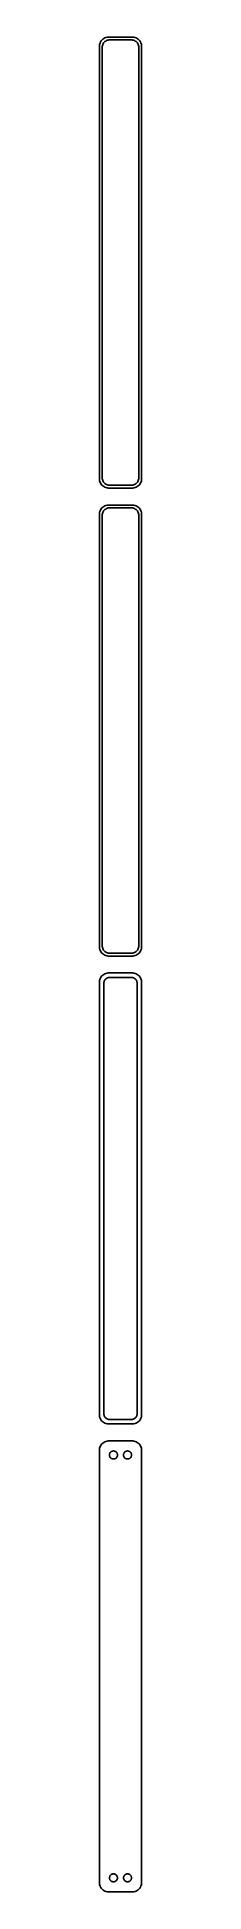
# Model space of a CAD drawing. Header units: metres. Extents: x -11 to 11, y 876 to 1863.
import ezdxf

# ---------------------------------------------------------------- set-up
doc = ezdxf.new("R2010")
doc.units = ezdxf.units.M

msp = doc.modelspace()

# ---------------------------------------------------------------- linework, layer by layer
for p, q in [((-11.2106, 1858.63), (-11.25, 1858)), ((-11.25, 1858), (-11.25, 1628)), ((-11.0929, 1859.24), (-11.2106, 1858.63)), ((-10.8989, 1859.84), (-11.0929, 1859.24)), ((-10.6315, 1860.41), (-10.8989, 1859.84)), ((-10.2951, 1860.94), (-10.6315, 1860.41)), ((-9.89484, 1861.42), (-10.2951, 1860.94)), ((-9.43712, 1861.85), (-9.89484, 1861.42)), ((-9.75, 1857.5), (-9.71844, 1858)), ((-9.75, 1628.5), (-9.75, 1857.5)), ((-9.71844, 1858), (-9.62433, 1858.49)), ((-9.62433, 1858.49), (-9.4691, 1858.97)), ((-9.4691, 1858.97), (-9.25522, 1859.43)), ((-8.92912, 1862.22), (-9.43712, 1861.85)), ((-9.25522, 1859.43), (-8.98605, 1859.85)), ((-8.98605, 1859.85), (-8.66586, 1860.24)), ((-8.37889, 1862.52), (-8.92912, 1862.22)), ((-8.66586, 1860.24), (-8.29968, 1860.58)), ((-7.79507, 1862.76), (-8.37889, 1862.52)), ((-8.29968, 1860.58), (-7.8933, 1860.88)), ((-7.8933, 1860.88), (-7.45311, 1861.12)), ((-7.1869, 1862.91), (-7.79507, 1862.76)), ((-7.45311, 1861.12), (-6.98605, 1861.3)), ((-6.56395, 1862.99), (-7.1869, 1862.91)), ((-6.98605, 1861.3), (-6.49951, 1861.43)), ((6.56395, 1862.99), (-6.56395, 1862.99)), ((-6.49951, 1861.43), (-6.00116, 1861.49)), ((-6.00116, 1861.49), (6.00116, 1861.49)), ((6.00116, 1861.49), (6.49951, 1861.43)), ((6.49951, 1861.43), (6.98605, 1861.3)), ((7.1869, 1862.91), (6.56395, 1862.99)), ((6.98605, 1861.3), (7.45311, 1861.12)), ((7.79507, 1862.76), (7.1869, 1862.91)), ((7.45311, 1861.12), (7.8933, 1860.88)), ((8.37889, 1862.52), (7.79507, 1862.76)), ((7.8933, 1860.88), (8.29968, 1860.58)), ((8.29968, 1860.58), (8.66586, 1860.24)), ((8.92912, 1862.22), (8.37889, 1862.52)), ((8.66586, 1860.24), (8.98605, 1859.85)), ((9.43712, 1861.85), (8.92912, 1862.22)), ((8.98605, 1859.85), (9.25522, 1859.43)), ((9.25522, 1859.43), (9.4691, 1858.97)), ((9.89484, 1861.42), (9.43712, 1861.85)), ((9.4691, 1858.97), (9.62433, 1858.49)), ((9.62433, 1858.49), (9.71844, 1858)), ((9.71844, 1858), (9.75, 1857.5)), ((9.75, 1857.5), (9.75, 1628.5)), ((10.2951, 1860.94), (9.89484, 1861.42)), ((10.6315, 1860.41), (10.2951, 1860.94)), ((10.8989, 1859.84), (10.6315, 1860.41)), ((11.0929, 1859.24), (10.8989, 1859.84)), ((11.2106, 1858.63), (11.0929, 1859.24)), ((11.25, 1858), (11.2106, 1858.63)), ((11.25, 1628), (11.25, 1858)), ((-11.25, 1628), (-11.2106, 1627.37)), ((-11.2106, 1627.37), (-11.0929, 1626.76)), ((-11.0929, 1626.76), (-10.8989, 1626.16)), ((-10.8989, 1626.16), (-10.6315, 1625.59)), ((-10.6315, 1625.59), (-10.2951, 1625.06)), ((-10.2951, 1625.06), (-9.89484, 1624.58)), ((-9.89484, 1624.58), (-9.43712, 1624.15)), ((-9.71844, 1628), (-9.75, 1628.5)), ((-9.62433, 1627.51), (-9.71844, 1628)), ((-9.4691, 1627.03), (-9.62433, 1627.51)), ((-9.25522, 1626.57), (-9.4691, 1627.03)), ((-9.43712, 1624.15), (-8.92912, 1623.78)), ((-8.98605, 1626.15), (-9.25522, 1626.57)), ((-8.66586, 1625.76), (-8.98605, 1626.15)), ((-8.92912, 1623.78), (-8.37889, 1623.48)), ((-8.29968, 1625.42), (-8.66586, 1625.76)), ((-8.37889, 1623.48), (-7.79507, 1623.24)), ((-7.8933, 1625.12), (-8.29968, 1625.42)), ((-7.45311, 1624.88), (-7.8933, 1625.12)), ((-7.79507, 1623.24), (-7.1869, 1623.09)), ((-6.98605, 1624.7), (-7.45311, 1624.88)), ((-7.1869, 1623.09), (-6.56395, 1623.01)), ((-6.49951, 1624.57), (-6.98605, 1624.7)), ((-6.56395, 1623.01), (6.56395, 1623.01)), ((-6.00116, 1624.51), (-6.49951, 1624.57)), ((6.00116, 1624.51), (-6.00116, 1624.51)), ((6.49951, 1624.57), (6.00116, 1624.51)), ((6.98605, 1624.7), (6.49951, 1624.57)), ((6.56395, 1623.01), (7.1869, 1623.09)), ((7.45311, 1624.88), (6.98605, 1624.7)), ((7.1869, 1623.09), (7.79507, 1623.24)), ((7.8933, 1625.12), (7.45311, 1624.88)), ((7.79507, 1623.24), (8.37889, 1623.48)), ((8.29968, 1625.42), (7.8933, 1625.12)), ((8.66586, 1625.76), (8.29968, 1625.42)), ((8.37889, 1623.48), (8.92912, 1623.78)), ((8.98605, 1626.15), (8.66586, 1625.76)), ((8.92912, 1623.78), (9.43712, 1624.15)), ((9.25522, 1626.57), (8.98605, 1626.15)), ((9.4691, 1627.03), (9.25522, 1626.57)), ((9.43712, 1624.15), (9.89484, 1624.58)), ((9.62433, 1627.51), (9.4691, 1627.03)), ((9.71844, 1628), (9.62433, 1627.51)), ((9.75, 1628.5), (9.71844, 1628)), ((9.89484, 1624.58), (10.2951, 1625.06)), ((10.2951, 1625.06), (10.6315, 1625.59)), ((10.6315, 1625.59), (10.8989, 1626.16)), ((10.8989, 1626.16), (11.0929, 1626.76)), ((11.0929, 1626.76), (11.2106, 1627.37)), ((11.2106, 1627.37), (11.25, 1628)), ((-11.2106, 1609.63), (-11.25, 1609)), ((-11.25, 1609), (-11.25, 1379)), ((-11.0929, 1610.24), (-11.2106, 1609.63)), ((-10.8989, 1610.84), (-11.0929, 1610.24)), ((-10.6315, 1611.41), (-10.8989, 1610.84)), ((-10.2951, 1611.94), (-10.6315, 1611.41)), ((-9.89484, 1612.42), (-10.2951, 1611.94)), ((-9.43712, 1612.85), (-9.89484, 1612.42)), ((-9.75, 1608.5), (-9.71844, 1609)), ((-9.71844, 1609), (-9.62433, 1609.49)), ((-9.62433, 1609.49), (-9.4691, 1609.97)), ((-9.4691, 1609.97), (-9.25522, 1610.43)), ((-8.92912, 1613.22), (-9.43712, 1612.85)), ((-9.25522, 1610.43), (-8.98605, 1610.85)), ((-8.98605, 1610.85), (-8.66586, 1611.24)), ((-8.37889, 1613.52), (-8.92912, 1613.22)), ((-8.66586, 1611.24), (-8.29968, 1611.58)), ((-7.79507, 1613.76), (-8.37889, 1613.52)), ((-8.29968, 1611.58), (-7.8933, 1611.88)), ((-7.8933, 1611.88), (-7.45311, 1612.12)), ((-7.1869, 1613.91), (-7.79507, 1613.76)), ((-7.45311, 1612.12), (-6.98605, 1612.3)), ((-6.56395, 1613.99), (-7.1869, 1613.91)), ((-6.98605, 1612.3), (-6.49951, 1612.43)), ((6.56395, 1613.99), (-6.56395, 1613.99)), ((-6.49951, 1612.43), (-6.00116, 1612.49)), ((-6.00116, 1612.49), (6.00116, 1612.49)), ((6.00116, 1612.49), (6.49951, 1612.43)), ((6.49951, 1612.43), (6.98605, 1612.3)), ((7.1869, 1613.91), (6.56395, 1613.99)), ((6.98605, 1612.3), (7.45311, 1612.12)), ((7.79507, 1613.76), (7.1869, 1613.91)), ((7.45311, 1612.12), (7.8933, 1611.88)), ((8.37889, 1613.52), (7.79507, 1613.76)), ((7.8933, 1611.88), (8.29968, 1611.58)), ((8.29968, 1611.58), (8.66586, 1611.24)), ((8.92912, 1613.22), (8.37889, 1613.52)), ((8.66586, 1611.24), (8.98605, 1610.85)), ((9.43712, 1612.85), (8.92912, 1613.22)), ((8.98605, 1610.85), (9.25522, 1610.43)), ((9.25522, 1610.43), (9.4691, 1609.97)), ((9.89484, 1612.42), (9.43712, 1612.85)), ((9.4691, 1609.97), (9.62433, 1609.49)), ((9.62433, 1609.49), (9.71844, 1609)), ((9.71844, 1609), (9.75, 1608.5)), ((10.2951, 1611.94), (9.89484, 1612.42)), ((10.6315, 1611.41), (10.2951, 1611.94)), ((10.8989, 1610.84), (10.6315, 1611.41)), ((11.0929, 1610.24), (10.8989, 1610.84)), ((11.2106, 1609.63), (11.0929, 1610.24)), ((11.25, 1609), (11.2106, 1609.63)), ((11.25, 1379), (11.25, 1609)), ((-9.75, 1379.5), (-9.75, 1608.5)), ((9.75, 1608.5), (9.75, 1379.5)), ((-11.25, 1379), (-11.2106, 1378.37)), ((-11.2106, 1378.37), (-11.0929, 1377.76)), ((-11.0929, 1377.76), (-10.8989, 1377.16)), ((-10.8989, 1377.16), (-10.6315, 1376.59)), ((-10.6315, 1376.59), (-10.2951, 1376.06)), ((-10.2951, 1376.06), (-9.89484, 1375.58)), ((-9.89484, 1375.58), (-9.43712, 1375.15)), ((-9.71844, 1379), (-9.75, 1379.5)), ((-9.62433, 1378.51), (-9.71844, 1379)), ((-9.4691, 1378.03), (-9.62433, 1378.51)), ((-9.25522, 1377.57), (-9.4691, 1378.03)), ((-9.43712, 1375.15), (-8.92912, 1374.78)), ((-8.98605, 1377.15), (-9.25522, 1377.57)), ((-8.66586, 1376.76), (-8.98605, 1377.15)), ((-8.92912, 1374.78), (-8.37889, 1374.48)), ((-8.29968, 1376.42), (-8.66586, 1376.76)), ((-8.37889, 1374.48), (-7.79507, 1374.24)), ((-7.8933, 1376.12), (-8.29968, 1376.42)), ((-7.45311, 1375.88), (-7.8933, 1376.12)), ((-7.79507, 1374.24), (-7.1869, 1374.09)), ((-6.98605, 1375.7), (-7.45311, 1375.88)), ((-7.1869, 1374.09), (-6.56395, 1374.01)), ((-6.49951, 1375.57), (-6.98605, 1375.7)), ((-6.56395, 1374.01), (6.56395, 1374.01)), ((-6.00116, 1375.51), (-6.49951, 1375.57)), ((6.00116, 1375.51), (-6.00116, 1375.51)), ((6.49951, 1375.57), (6.00116, 1375.51)), ((6.98605, 1375.7), (6.49951, 1375.57)), ((6.56395, 1374.01), (7.1869, 1374.09)), ((7.45311, 1375.88), (6.98605, 1375.7)), ((7.1869, 1374.09), (7.79507, 1374.24)), ((7.8933, 1376.12), (7.45311, 1375.88)), ((7.79507, 1374.24), (8.37889, 1374.48)), ((8.29968, 1376.42), (7.8933, 1376.12)), ((8.66586, 1376.76), (8.29968, 1376.42)), ((8.37889, 1374.48), (8.92912, 1374.78)), ((8.98605, 1377.15), (8.66586, 1376.76)), ((8.92912, 1374.78), (9.43712, 1375.15)), ((9.25522, 1377.57), (8.98605, 1377.15)), ((9.4691, 1378.03), (9.25522, 1377.57)), ((9.43712, 1375.15), (9.89484, 1375.58)), ((9.62433, 1378.51), (9.4691, 1378.03)), ((9.71844, 1379), (9.62433, 1378.51)), ((9.75, 1379.5), (9.71844, 1379)), ((9.89484, 1375.58), (10.2951, 1376.06)), ((10.2951, 1376.06), (10.6315, 1376.59)), ((10.6315, 1376.59), (10.8989, 1377.16)), ((10.8989, 1377.16), (11.0929, 1377.76)), ((11.0929, 1377.76), (11.2106, 1378.37)), ((11.2106, 1378.37), (11.25, 1379)), ((-10.6315, 1362.41), (-10.8989, 1361.84)), ((-10.2951, 1362.94), (-10.6315, 1362.41)), ((-9.89484, 1363.42), (-10.2951, 1362.94)), ((-9.43712, 1363.85), (-9.89484, 1363.42)), ((-8.92912, 1364.22), (-9.43712, 1363.85)), ((-8.37889, 1364.52), (-8.92912, 1364.22)), ((-7.79507, 1364.76), (-8.37889, 1364.52)), ((-7.1869, 1364.91), (-7.79507, 1364.76)), ((-7.73424, 1361.9), (-7.41798, 1362.13)), ((-7.41798, 1362.13), (-7.07541, 1362.32)), ((-6.56395, 1364.99), (-7.1869, 1364.91)), ((-7.07541, 1362.32), (-6.71194, 1362.46)), ((-6.71194, 1362.46), (-6.3333, 1362.56)), ((6.56395, 1364.99), (-6.56395, 1364.99)), ((-6.3333, 1362.56), (-5.94545, 1362.61)), ((-5.94545, 1362.61), (5.94545, 1362.61)), ((5.94545, 1362.61), (6.3333, 1362.56)), ((6.3333, 1362.56), (6.71194, 1362.46)), ((7.1869, 1364.91), (6.56395, 1364.99)), ((6.71194, 1362.46), (7.07541, 1362.32)), ((7.07541, 1362.32), (7.41798, 1362.13)), ((7.79507, 1364.76), (7.1869, 1364.91)), ((7.41798, 1362.13), (7.73424, 1361.9)), ((8.37889, 1364.52), (7.79507, 1364.76)), ((8.92912, 1364.22), (8.37889, 1364.52)), ((9.43712, 1363.85), (8.92912, 1364.22)), ((9.89484, 1363.42), (9.43712, 1363.85)), ((10.2951, 1362.94), (9.89484, 1363.42)), ((10.6315, 1362.41), (10.2951, 1362.94)), ((10.8989, 1361.84), (10.6315, 1362.41)), ((-11.2106, 1360.63), (-11.25, 1360)), ((-11.25, 1360), (-11.25, 1130)), ((-11.0929, 1361.24), (-11.2106, 1360.63)), ((-10.8989, 1361.84), (-11.0929, 1361.24)), ((-8.86292, 1359.5), (-8.83836, 1359.89)), ((-8.86292, 1130.5), (-8.86292, 1359.5)), ((-8.83836, 1359.89), (-8.76512, 1360.27)), ((-8.76512, 1360.27), (-8.64432, 1360.65)), ((-8.64432, 1360.65), (-8.47786, 1361)), ((-8.47786, 1361), (-8.2684, 1361.33)), ((-8.2684, 1361.33), (-8.01921, 1361.63)), ((-8.01921, 1361.63), (-7.73424, 1361.9)), ((7.73424, 1361.9), (8.01921, 1361.63)), ((8.01921, 1361.63), (8.2684, 1361.33)), ((8.2684, 1361.33), (8.47786, 1361)), ((8.47786, 1361), (8.64432, 1360.65)), ((8.64432, 1360.65), (8.76512, 1360.27)), ((8.76512, 1360.27), (8.83836, 1359.89)), ((8.83836, 1359.89), (8.86292, 1359.5)), ((8.86292, 1359.5), (8.86292, 1130.5)), ((11.0929, 1361.24), (10.8989, 1361.84)), ((11.2106, 1360.63), (11.0929, 1361.24)), ((11.25, 1360), (11.2106, 1360.63)), ((11.25, 1130), (11.25, 1360)), ((-11.25, 1130), (-11.2106, 1129.37)), ((-11.2106, 1129.37), (-11.0929, 1128.76)), ((-11.0929, 1128.76), (-10.8989, 1128.16)), ((-10.8989, 1128.16), (-10.6315, 1127.59)), ((-10.6315, 1127.59), (-10.2951, 1127.06)), ((-10.2951, 1127.06), (-9.89484, 1126.58)), ((-9.89484, 1126.58), (-9.43712, 1126.15)), ((-9.43712, 1126.15), (-8.92912, 1125.78)), ((-8.92912, 1125.78), (-8.37889, 1125.48)), ((-8.83836, 1130.11), (-8.86292, 1130.5)), ((-8.76512, 1129.73), (-8.83836, 1130.11)), ((-8.64432, 1129.35), (-8.76512, 1129.73)), ((-8.47786, 1129), (-8.64432, 1129.35)), ((-8.2684, 1128.67), (-8.47786, 1129)), ((-8.37889, 1125.48), (-7.79507, 1125.24)), ((-8.01921, 1128.37), (-8.2684, 1128.67)), ((-7.73424, 1128.1), (-8.01921, 1128.37)), ((-7.79507, 1125.24), (-7.1869, 1125.09)), ((-7.41798, 1127.87), (-7.73424, 1128.1)), ((-7.07541, 1127.68), (-7.41798, 1127.87)), ((-6.71194, 1127.54), (-7.07541, 1127.68)), ((-6.3333, 1127.44), (-6.71194, 1127.54)), ((-5.94545, 1127.39), (-6.3333, 1127.44)), ((5.94545, 1127.39), (-5.94545, 1127.39)), ((6.3333, 1127.44), (5.94545, 1127.39)), ((6.71194, 1127.54), (6.3333, 1127.44)), ((7.07541, 1127.68), (6.71194, 1127.54)), ((7.41798, 1127.87), (7.07541, 1127.68)), ((7.1869, 1125.09), (7.79507, 1125.24)), ((7.73424, 1128.1), (7.41798, 1127.87)), ((8.01921, 1128.37), (7.73424, 1128.1)), ((7.79507, 1125.24), (8.37889, 1125.48)), ((8.2684, 1128.67), (8.01921, 1128.37)), ((8.47786, 1129), (8.2684, 1128.67)), ((8.37889, 1125.48), (8.92912, 1125.78)), ((8.64432, 1129.35), (8.47786, 1129)), ((8.76512, 1129.73), (8.64432, 1129.35)), ((8.83836, 1130.11), (8.76512, 1129.73)), ((8.86292, 1130.5), (8.83836, 1130.11)), ((8.92912, 1125.78), (9.43712, 1126.15)), ((9.43712, 1126.15), (9.89484, 1126.58)), ((9.89484, 1126.58), (10.2951, 1127.06)), ((10.2951, 1127.06), (10.6315, 1127.59)), ((10.6315, 1127.59), (10.8989, 1128.16)), ((10.8989, 1128.16), (11.0929, 1128.76)), ((11.0929, 1128.76), (11.2106, 1129.37)), ((11.2106, 1129.37), (11.25, 1130)), ((-8.37889, 1115.52), (-8.92912, 1115.22)), ((-7.79507, 1115.76), (-8.37889, 1115.52)), ((-7.1869, 1115.91), (-7.79507, 1115.76)), ((-7.1869, 1125.09), (-6.56395, 1125.01)), ((-6.56395, 1115.99), (-7.1869, 1115.91)), ((-6.56395, 1125.01), (6.56395, 1125.01)), ((6.56395, 1115.99), (-6.56395, 1115.99)), ((6.56395, 1125.01), (7.1869, 1125.09)), ((7.1869, 1115.91), (6.56395, 1115.99)), ((7.79507, 1115.76), (7.1869, 1115.91)), ((8.37889, 1115.52), (7.79507, 1115.76)), ((8.92912, 1115.22), (8.37889, 1115.52)), ((-11.2106, 1111.63), (-11.25, 1111)), ((-11.25, 1111), (-11.25, 881)), ((-11.0929, 1112.24), (-11.2106, 1111.63)), ((-10.8989, 1112.84), (-11.0929, 1112.24)), ((-10.6315, 1113.41), (-10.8989, 1112.84)), ((-10.2951, 1113.94), (-10.6315, 1113.41)), ((-9.89484, 1114.42), (-10.2951, 1113.94)), ((-9.43712, 1114.85), (-9.89484, 1114.42)), ((-8.92912, 1115.22), (-9.43712, 1114.85)), ((-5.88528, 1108.5), (-5.86845, 1108.77)), ((-5.86845, 1108.23), (-5.88528, 1108.5)), ((-5.86845, 1108.77), (-5.81821, 1109.03)), ((-5.81821, 1107.97), (-5.86845, 1108.23)), ((-5.81821, 1109.03), (-5.73534, 1109.29)), ((-5.73534, 1107.71), (-5.81821, 1107.97)), ((-5.73534, 1109.29), (-5.62117, 1109.53)), ((-5.62117, 1107.47), (-5.73534, 1107.71)), ((-5.62117, 1109.53), (-5.47748, 1109.76)), ((-5.47748, 1107.24), (-5.62117, 1107.47)), ((-5.47748, 1109.76), (-5.30655, 1109.96)), ((-5.30655, 1107.04), (-5.47748, 1107.24)), ((-5.30655, 1109.96), (-5.11108, 1110.15)), ((-5.11108, 1106.85), (-5.30655, 1107.04)), ((-5.11108, 1110.15), (-4.89413, 1110.3)), ((-4.89413, 1106.7), (-5.11108, 1106.85)), ((-4.89413, 1110.3), (-4.65915, 1110.43)), ((-4.65915, 1106.57), (-4.89413, 1106.7)), ((-4.65915, 1110.43), (-4.40984, 1110.53)), ((-4.40984, 1106.47), (-4.65915, 1106.57)), ((-4.40984, 1110.53), (-4.1501, 1110.6)), ((-4.1501, 1106.4), (-4.40984, 1106.47)), ((-4.1501, 1110.6), (-3.88406, 1110.63)), ((-3.88406, 1106.37), (-4.1501, 1106.4)), ((-3.88406, 1110.63), (-3.61592, 1110.63)), ((-3.61592, 1106.37), (-3.88406, 1106.37)), ((-3.61592, 1110.63), (-3.34988, 1110.6)), ((-3.34988, 1106.4), (-3.61592, 1106.37)), ((-3.34988, 1110.6), (-3.09015, 1110.53)), ((-3.09015, 1106.47), (-3.34988, 1106.4)), ((-3.09015, 1110.53), (-2.84084, 1110.43)), ((-2.84084, 1106.57), (-3.09015, 1106.47)), ((-2.84084, 1110.43), (-2.60585, 1110.3)), ((-2.60585, 1106.7), (-2.84084, 1106.57)), ((-2.60585, 1110.3), (-2.3889, 1110.15)), ((-2.3889, 1106.85), (-2.60585, 1106.7)), ((-2.3889, 1110.15), (-2.19344, 1109.96)), ((-2.19344, 1107.04), (-2.3889, 1106.85)), ((-2.19344, 1109.96), (-2.02251, 1109.76)), ((-2.02251, 1107.24), (-2.19344, 1107.04)), ((-2.02251, 1109.76), (-1.87881, 1109.53)), ((-1.87881, 1107.47), (-2.02251, 1107.24)), ((-1.87881, 1109.53), (-1.76465, 1109.29)), ((-1.76465, 1107.71), (-1.87881, 1107.47)), ((-1.76465, 1109.29), (-1.68178, 1109.03)), ((-1.68178, 1107.97), (-1.76465, 1107.71)), ((-1.68178, 1109.03), (-1.63153, 1108.77)), ((-1.63153, 1108.23), (-1.68178, 1107.97)), ((-1.63153, 1108.77), (-1.6147, 1108.5)), ((-1.6147, 1108.5), (-1.63153, 1108.23)), ((1.6147, 1108.5), (1.63153, 1108.77)), ((1.63153, 1108.23), (1.6147, 1108.5)), ((1.63153, 1108.77), (1.68178, 1109.03)), ((1.68178, 1107.97), (1.63153, 1108.23)), ((1.68178, 1109.03), (1.76465, 1109.29)), ((1.76465, 1107.71), (1.68178, 1107.97)), ((1.76465, 1109.29), (1.87881, 1109.53)), ((1.87881, 1107.47), (1.76465, 1107.71)), ((1.87881, 1109.53), (2.02251, 1109.76)), ((2.02251, 1107.24), (1.87881, 1107.47)), ((2.02251, 1109.76), (2.19344, 1109.96)), ((2.19344, 1107.04), (2.02251, 1107.24)), ((2.19344, 1109.96), (2.3889, 1110.15)), ((2.3889, 1106.85), (2.19344, 1107.04)), ((2.3889, 1110.15), (2.60585, 1110.3)), ((2.60585, 1106.7), (2.3889, 1106.85)), ((2.60585, 1110.3), (2.84084, 1110.43)), ((2.84084, 1106.57), (2.60585, 1106.7)), ((2.84084, 1110.43), (3.09015, 1110.53)), ((3.09015, 1106.47), (2.84084, 1106.57)), ((3.09015, 1110.53), (3.34988, 1110.6)), ((3.34988, 1106.4), (3.09015, 1106.47)), ((3.34988, 1110.6), (3.61592, 1110.63)), ((3.61592, 1106.37), (3.34988, 1106.4)), ((3.61592, 1110.63), (3.88406, 1110.63)), ((3.88406, 1106.37), (3.61592, 1106.37)), ((3.88406, 1110.63), (4.1501, 1110.6)), ((4.1501, 1106.4), (3.88406, 1106.37)), ((4.1501, 1110.6), (4.40984, 1110.53)), ((4.40984, 1106.47), (4.1501, 1106.4)), ((4.40984, 1110.53), (4.65915, 1110.43)), ((4.65915, 1106.57), (4.40984, 1106.47)), ((4.65915, 1110.43), (4.89413, 1110.3)), ((4.89413, 1106.7), (4.65915, 1106.57)), ((4.89413, 1110.3), (5.11108, 1110.15)), ((5.11108, 1106.85), (4.89413, 1106.7)), ((5.11108, 1110.15), (5.30655, 1109.96)), ((5.30655, 1107.04), (5.11108, 1106.85)), ((5.30655, 1109.96), (5.47748, 1109.76)), ((5.47748, 1107.24), (5.30655, 1107.04)), ((5.47748, 1109.76), (5.62117, 1109.53)), ((5.62117, 1107.47), (5.47748, 1107.24)), ((5.62117, 1109.53), (5.73534, 1109.29)), ((5.73534, 1107.71), (5.62117, 1107.47)), ((5.73534, 1109.29), (5.81821, 1109.03)), ((5.81821, 1107.97), (5.73534, 1107.71)), ((5.81821, 1109.03), (5.86845, 1108.77)), ((5.86845, 1108.23), (5.81821, 1107.97)), ((5.86845, 1108.77), (5.88528, 1108.5)), ((5.88528, 1108.5), (5.86845, 1108.23)), ((9.43712, 1114.85), (8.92912, 1115.22)), ((9.89484, 1114.42), (9.43712, 1114.85)), ((10.2951, 1113.94), (9.89484, 1114.42)), ((10.6315, 1113.41), (10.2951, 1113.94)), ((10.8989, 1112.84), (10.6315, 1113.41)), ((11.0929, 1112.24), (10.8989, 1112.84)), ((11.2106, 1111.63), (11.0929, 1112.24)), ((11.25, 1111), (11.2106, 1111.63)), ((11.25, 881), (11.25, 1111)), ((-11.25, 881), (-11.2106, 880.373)), ((-11.2106, 880.373), (-11.0929, 879.757)), ((-11.0929, 879.757), (-10.8989, 879.159)), ((-10.8989, 879.159), (-10.6315, 878.591)), ((-10.6315, 878.591), (-10.2951, 878.061)), ((-5.88528, 883.5), (-5.86845, 883.768)), ((-5.86845, 883.232), (-5.88528, 883.5)), ((-5.86845, 883.768), (-5.81821, 884.031)), ((-5.81821, 882.969), (-5.86845, 883.232)), ((-5.81821, 884.031), (-5.73534, 884.286)), ((-5.73534, 882.714), (-5.81821, 882.969)), ((-5.73534, 884.286), (-5.62117, 884.529)), ((-5.62117, 882.471), (-5.73534, 882.714)), ((-5.62117, 884.529), (-5.47748, 884.755)), ((-5.47748, 882.245), (-5.62117, 882.471)), ((-5.47748, 884.755), (-5.30655, 884.962)), ((-5.30655, 882.038), (-5.47748, 882.245)), ((-5.30655, 884.962), (-5.11108, 885.145)), ((-5.11108, 881.855), (-5.30655, 882.038)), ((-5.11108, 885.145), (-4.89413, 885.303)), ((-4.89413, 881.697), (-5.11108, 881.855)), ((-4.89413, 885.303), (-4.65915, 885.432)), ((-4.65915, 881.568), (-4.89413, 881.697)), ((-4.65915, 885.432), (-4.40984, 885.531)), ((-4.40984, 881.469), (-4.65915, 881.568)), ((-4.40984, 885.531), (-4.1501, 885.597)), ((-4.1501, 881.403), (-4.40984, 881.469)), ((-4.1501, 885.597), (-3.88406, 885.631)), ((-3.88406, 881.369), (-4.1501, 881.403)), ((-3.88406, 885.631), (-3.61592, 885.631)), ((-3.61592, 881.369), (-3.88406, 881.369)), ((-3.61592, 885.631), (-3.34988, 885.597)), ((-3.34988, 881.403), (-3.61592, 881.369)), ((-3.34988, 885.597), (-3.09015, 885.531)), ((-3.09015, 881.469), (-3.34988, 881.403)), ((-3.09015, 885.531), (-2.84084, 885.432)), ((-2.84084, 881.568), (-3.09015, 881.469)), ((-2.84084, 885.432), (-2.60585, 885.303)), ((-2.60585, 881.697), (-2.84084, 881.568)), ((-2.60585, 885.303), (-2.3889, 885.145)), ((-2.3889, 881.855), (-2.60585, 881.697)), ((-2.3889, 885.145), (-2.19344, 884.962)), ((-2.19344, 882.038), (-2.3889, 881.855)), ((-2.19344, 884.962), (-2.02251, 884.755)), ((-2.02251, 882.245), (-2.19344, 882.038)), ((-2.02251, 884.755), (-1.87881, 884.529)), ((-1.87881, 882.471), (-2.02251, 882.245)), ((-1.87881, 884.529), (-1.76465, 884.286)), ((-1.76465, 882.714), (-1.87881, 882.471)), ((-1.76465, 884.286), (-1.68178, 884.031)), ((-1.68178, 882.969), (-1.76465, 882.714)), ((-1.68178, 884.031), (-1.63153, 883.768)), ((-1.63153, 883.232), (-1.68178, 882.969)), ((-1.63153, 883.768), (-1.6147, 883.5)), ((-1.6147, 883.5), (-1.63153, 883.232)), ((1.6147, 883.5), (1.63153, 883.768)), ((1.63153, 883.232), (1.6147, 883.5)), ((1.63153, 883.768), (1.68178, 884.031)), ((1.68178, 882.969), (1.63153, 883.232)), ((1.68178, 884.031), (1.76465, 884.286)), ((1.76465, 882.714), (1.68178, 882.969)), ((1.76465, 884.286), (1.87881, 884.529)), ((1.87881, 882.471), (1.76465, 882.714)), ((1.87881, 884.529), (2.02251, 884.755)), ((2.02251, 882.245), (1.87881, 882.471)), ((2.02251, 884.755), (2.19344, 884.962)), ((2.19344, 882.038), (2.02251, 882.245)), ((2.19344, 884.962), (2.3889, 885.145)), ((2.3889, 881.855), (2.19344, 882.038)), ((2.3889, 885.145), (2.60585, 885.303)), ((2.60585, 881.697), (2.3889, 881.855)), ((2.60585, 885.303), (2.84084, 885.432)), ((2.84084, 881.568), (2.60585, 881.697)), ((2.84084, 885.432), (3.09015, 885.531)), ((3.09015, 881.469), (2.84084, 881.568)), ((3.09015, 885.531), (3.34988, 885.597)), ((3.34988, 881.403), (3.09015, 881.469)), ((3.34988, 885.597), (3.61592, 885.631)), ((3.61592, 881.369), (3.34988, 881.403)), ((3.61592, 885.631), (3.88406, 885.631)), ((3.88406, 881.369), (3.61592, 881.369)), ((3.88406, 885.631), (4.1501, 885.597)), ((4.1501, 881.403), (3.88406, 881.369)), ((4.1501, 885.597), (4.40984, 885.531)), ((4.40984, 881.469), (4.1501, 881.403)), ((4.40984, 885.531), (4.65915, 885.432)), ((4.65915, 881.568), (4.40984, 881.469)), ((4.65915, 885.432), (4.89413, 885.303)), ((4.89413, 881.697), (4.65915, 881.568)), ((4.89413, 885.303), (5.11108, 885.145)), ((5.11108, 881.855), (4.89413, 881.697)), ((5.11108, 885.145), (5.30655, 884.962)), ((5.30655, 882.038), (5.11108, 881.855)), ((5.30655, 884.962), (5.47748, 884.755)), ((5.47748, 882.245), (5.30655, 882.038)), ((5.47748, 884.755), (5.62117, 884.529)), ((5.62117, 882.471), (5.47748, 882.245)), ((5.62117, 884.529), (5.73534, 884.286)), ((5.73534, 882.714), (5.62117, 882.471)), ((5.73534, 884.286), (5.81821, 884.031)), ((5.81821, 882.969), (5.73534, 882.714)), ((5.81821, 884.031), (5.86845, 883.768)), ((5.86845, 883.232), (5.81821, 882.969)), ((5.86845, 883.768), (5.88528, 883.5)), ((5.88528, 883.5), (5.86845, 883.232)), ((10.2951, 878.061), (10.6315, 878.591)), ((10.6315, 878.591), (10.8989, 879.159)), ((10.8989, 879.159), (11.0929, 879.757)), ((11.0929, 879.757), (11.2106, 880.373)), ((11.2106, 880.373), (11.25, 881)), ((-10.2951, 878.061), (-9.89484, 877.577)), ((-9.89484, 877.577), (-9.43712, 877.147)), ((-9.43712, 877.147), (-8.92912, 876.778)), ((-8.92912, 876.778), (-8.37889, 876.476)), ((-8.37889, 876.476), (-7.79507, 876.245)), ((-7.79507, 876.245), (-7.1869, 876.089)), ((-7.1869, 876.089), (-6.56395, 876.01)), ((-6.56395, 876.01), (6.56395, 876.01)), ((6.56395, 876.01), (7.1869, 876.089)), ((7.1869, 876.089), (7.79507, 876.245)), ((7.79507, 876.245), (8.37889, 876.476)), ((8.37889, 876.476), (8.92912, 876.778)), ((8.92912, 876.778), (9.43712, 877.147)), ((9.43712, 877.147), (9.89484, 877.577)), ((9.89484, 877.577), (10.2951, 878.061))]:
    msp.add_line(p, q)

doc.saveas('drawing.dxf')
